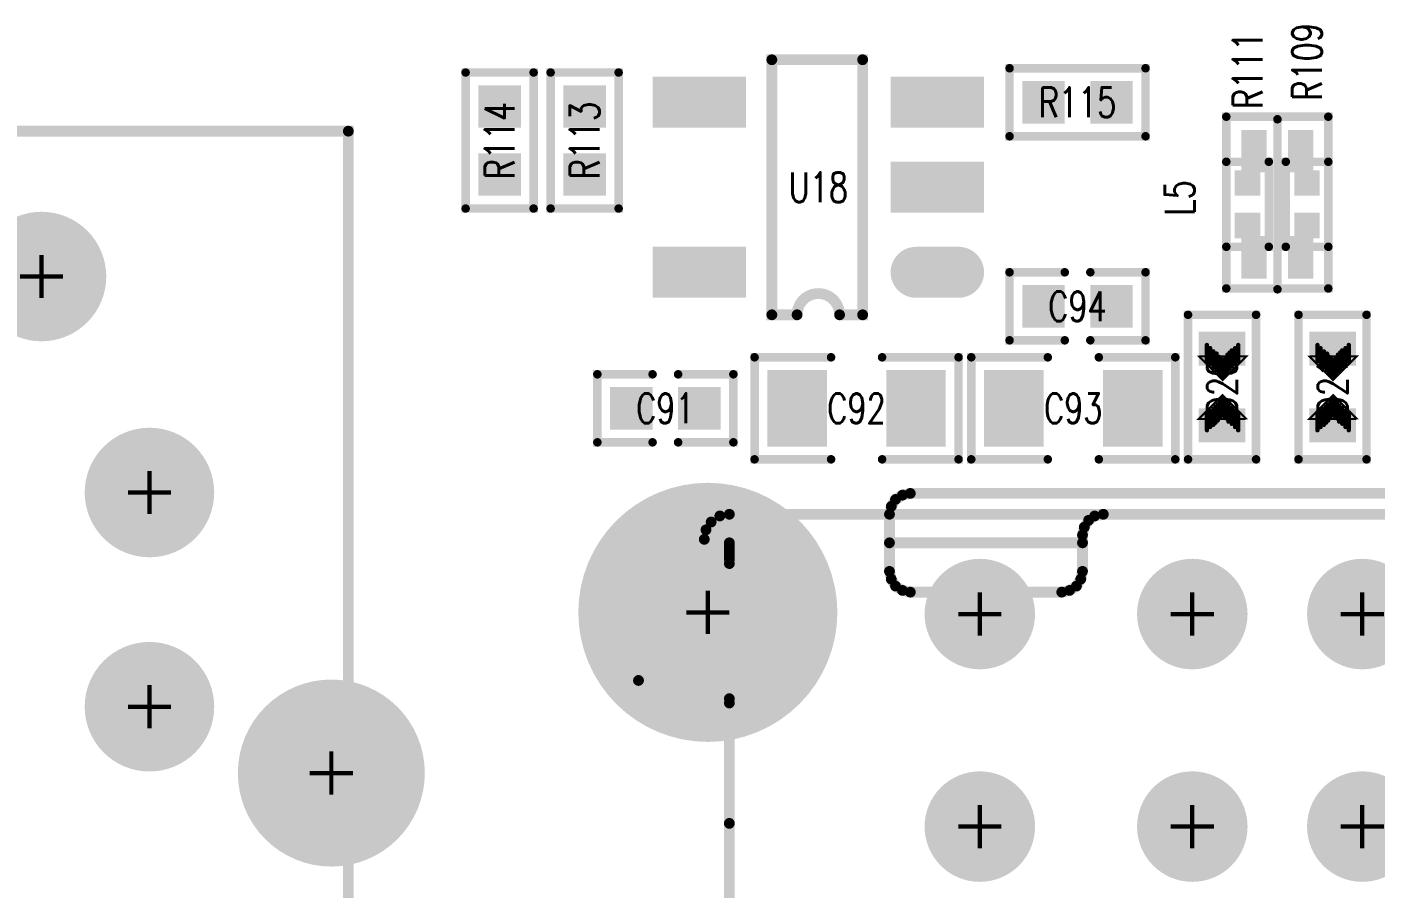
# Model space of a CAD drawing. Extents: x -4 to 157, y -7 to 87.
# Drawn here: x 74.79 to 90.65, y 6.71 to 16.84 of the extents above; entities that cross this region are included whole.
import ezdxf
from ezdxf.enums import TextEntityAlignment as Align

# ---------------------------------------------------------------- set-up
doc = ezdxf.new("R2010")
doc.units = 0
doc.linetypes.add('TRMIDX_0', pattern=[2, 1, 1])
doc.linetypes.add('TRMIDX_1', pattern=[2, 1, 1])
for name, color, linetype in [('DRIL_NPLTE_THRU_01', 3, 'CONTINUOUS'), ('DRIL_NPLTE_THRU_02', 171, 'CONTINUOUS'), ('DRIL_NPLTE_THRU_03', 222, 'CONTINUOUS'), ('DRIL_NPLTE_THRU_04', 2, 'CONTINUOUS'), ('DRIL_PLTE_THRU_01', 3, 'CONTINUOUS'), ('DRIL_PLTE_THRU_02', 171, 'CONTINUOUS'), ('DRIL_PLTE_THRU_03', 222, 'CONTINUOUS'), ('DRIL_PLTE_THRU_04', 2, 'CONTINUOUS'), ('DRIL_SYMBOL', 254, 'CONTINUOUS'), ('PADS_BOT', 56, 'CONTINUOUS'), ('PADS_INNER', 96, 'CONTINUOUS'), ('PADS_TOP', 96, 'CONTINUOUS'), ('PART_NAME_126', 6, 'CONTINUOUS'), ('PART_TOP_2DLINE_00', 255, 'CONTINUOUS'), ('PART_TOP_2DLINE_126', 255, 'CONTINUOUS'), ('PART_TOP_COPPER_01', 255, 'CONTINUOUS')]:
    doc.layers.add(name, color=color, linetype=linetype)
doc.styles.add('W0$05', font='simplex', dxfattribs={"width": 0.75})

# ---------------------------------------------------------------- blocks, each defined once
blk = doc.blocks.new('SMOOTH_0$1')
at = {"const_width": 0.05}
blk.add_lwpolyline([(-0.025, 0, 1), (0.025, 0, 1)], format="xyb", close=True, dxfattribs=at)
blk = doc.blocks.new('PART_BODY_TOP_275')
at = {"layer": 'PART_TOP_2DLINE_126', "const_width": 0.1}
for points in [[(-0.15, 0.4), (-0.8, 0.4), (-0.8, -0.4), (-0.15, -0.4)], [(0.15, -0.4), (0.8, -0.4), (0.8, 0.4), (0.15, 0.4)]]:
    blk.add_lwpolyline(points, dxfattribs=at)
at = {"layer": 'PART_TOP_2DLINE_126'}
for p in [(-0.8, 0.4), (-0.15, 0.4), (0.15, 0.4), (0.8, 0.4), (-0.8, -0.4), (-0.15, -0.4), (0.15, -0.4), (0.8, -0.4)]:
    blk.add_blockref('SMOOTH_0$1', p, dxfattribs=at)
blk = doc.blocks.new('DRIL_HOLE_0')
blk.add_lwpolyline([(0, 0, 1), (0, 0, 1)], format="xyb", close=True)
blk = doc.blocks.new('PAD_0')
blk.add_lwpolyline([(0, 0, 1), (0, 0, 1)], format="xyb", close=True)
blk = doc.blocks.new('PAD_11')
at = {"const_width": 0.5}
blk.add_lwpolyline([(-0.25, 0), (0.25, 0)], dxfattribs=at)
blk = doc.blocks.new('STK_TOP_7')
at = {"layer": 'DRIL_PLTE_THRU_01'}
blk.add_blockref('DRIL_HOLE_0', (0, 0), dxfattribs=at)
at = {"layer": 'DRIL_PLTE_THRU_02'}
blk.add_blockref('DRIL_HOLE_0', (0, 0), dxfattribs=at)
at = {"layer": 'DRIL_PLTE_THRU_03'}
blk.add_blockref('DRIL_HOLE_0', (0, 0), dxfattribs=at)
at = {"layer": 'DRIL_PLTE_THRU_04'}
blk.add_blockref('DRIL_HOLE_0', (0, 0), dxfattribs=at)
at = {"layer": 'PADS_BOT'}
blk.add_blockref('PAD_0', (0, 0), dxfattribs=at)
at = {"layer": 'PADS_INNER'}
blk.add_blockref('PAD_0', (0, 0), dxfattribs=at)
at = {"layer": 'PADS_TOP'}
blk.add_blockref('PAD_11', (0, 0), dxfattribs=at)
blk = doc.blocks.new('SYM_TOP_5')
for name, p in [('PART_BODY_TOP_275', (0, 0)), ('STK_TOP_7', (-0.4, 0)), ('STK_TOP_7', (0.4, 0))]:
    blk.add_blockref(name, p)
blk = doc.blocks.new('PART_TOP_122')
blk.add_blockref('SYM_TOP_5', (0, 0))
at = {"layer": 'PART_NAME_126', "style": 'W0$05', "width": 0.75}
blk.add_text('C91', height=0.35, dxfattribs=at).set_placement((0, 0), align=Align.MIDDLE_CENTER)
blk = doc.blocks.new('PART_BODY_TOP_278')
at = {"layer": 'PART_TOP_2DLINE_126', "const_width": 0.1}
for points in [[(-0.3, 0.6), (-1.2, 0.6), (-1.2, -0.6), (-0.3, -0.6)], [(0.3, -0.6), (1.2, -0.6), (1.2, 0.6), (0.3, 0.6)]]:
    blk.add_lwpolyline(points, dxfattribs=at)
at = {"layer": 'PART_TOP_2DLINE_126'}
for p in [(-1.2, 0.6), (-0.3, 0.6), (0.3, 0.6), (1.2, 0.6), (-1.2, -0.6), (-0.3, -0.6), (0.3, -0.6), (1.2, -0.6)]:
    blk.add_blockref('SMOOTH_0$1', p, dxfattribs=at)
blk = doc.blocks.new('PAD_14')
at = {"const_width": 0.7}
blk.add_lwpolyline([(-0.45, 0), (0.45, 0)], dxfattribs=at)
blk = doc.blocks.new('STK_TOP_10')
at = {"layer": 'DRIL_PLTE_THRU_01'}
blk.add_blockref('DRIL_HOLE_0', (0, 0), dxfattribs=at)
at = {"layer": 'DRIL_PLTE_THRU_02'}
blk.add_blockref('DRIL_HOLE_0', (0, 0), dxfattribs=at)
at = {"layer": 'DRIL_PLTE_THRU_03'}
blk.add_blockref('DRIL_HOLE_0', (0, 0), dxfattribs=at)
at = {"layer": 'DRIL_PLTE_THRU_04'}
blk.add_blockref('DRIL_HOLE_0', (0, 0), dxfattribs=at)
at = {"layer": 'PADS_BOT'}
blk.add_blockref('PAD_0', (0, 0), dxfattribs=at)
at = {"layer": 'PADS_INNER'}
blk.add_blockref('PAD_0', (0, 0), dxfattribs=at)
at = {"layer": 'PADS_TOP', "rotation": 90}
blk.add_blockref('PAD_14', (0, 0), dxfattribs=at)
blk = doc.blocks.new('SYM_TOP_8')
for name, p in [('STK_TOP_10', (-0.7, 0)), ('STK_TOP_10', (0.7, 0)), ('PART_BODY_TOP_278', (0, 0))]:
    blk.add_blockref(name, p)
blk = doc.blocks.new('PART_TOP_123')
blk.add_blockref('SYM_TOP_8', (0, 0))
at = {"layer": 'PART_NAME_126', "style": 'W0$05', "width": 0.75}
blk.add_text('C92', height=0.35, rotation=180, dxfattribs=at).set_placement((0, 0), align=Align.MIDDLE_CENTER)
blk = doc.blocks.new('PART_TOP_124')
blk.add_blockref('SYM_TOP_8', (0, 0))
at = {"layer": 'PART_NAME_126', "style": 'W0$05', "width": 0.75}
blk.add_text('C93', height=0.35, dxfattribs=at).set_placement((0, 0), align=Align.MIDDLE_CENTER)
blk = doc.blocks.new('PART_TOP_125')
blk.add_blockref('SYM_TOP_5', (0, 0))
at = {"layer": 'PART_NAME_126', "style": 'W0$05', "width": 0.75}
blk.add_text('C94', height=0.35, dxfattribs=at).set_placement((0, 0), align=Align.MIDDLE_CENTER)
blk = doc.blocks.new('SMOOTH_0$0254')
at = {"const_width": 0.0127}
blk.add_lwpolyline([(-0.00635, 0, 1), (0.00635, 0, 1)], format="xyb", close=True, dxfattribs=at)
blk = doc.blocks.new('SMOOTH_0$0508')
at = {"const_width": 0.0254}
blk.add_lwpolyline([(-0.0127, 0, 1), (0.0127, 0, 1)], format="xyb", close=True, dxfattribs=at)
blk = doc.blocks.new('PART_BODY_TOP_283')
at = {"layer": 'PART_TOP_2DLINE_126', "const_width": 0.1}
blk.add_lwpolyline([(0.85, -0.4), (0.85, 0.4), (-0.85, 0.4), (-0.85, -0.4)], close=True, dxfattribs=at)
at = {"layer": 'PART_TOP_COPPER_01', "linetype": 'TRMIDX_0', "const_width": 0.0508}
for points in [[(-0.3048, 0.1905), (-0.4953, 0.1905)], [(-0.2667, 0.1524), (-0.4572, 0.1524)], [(-0.2413, 0.1143), (-0.4318, 0.1143)], [(-0.2159, 0.0889), (-0.4064, 0.0889)], [(-0.1905, 0.0635), (-0.381, 0.0635)], [(-0.1524, 0.0381), (-0.3429, 0.0381)], [(-0.1397, -0.0127), (-0.3302, -0.0127)], [(-0.127, 0.0127), (-0.3175, 0.0127)], [(-0.3048, -0.1778), (-0.4953, -0.1778)], [(-0.2667, -0.1397), (-0.4572, -0.1397)], [(-0.2286, -0.1016), (-0.4191, -0.1016)], [(-0.2032, -0.0635), (-0.3937, -0.0635)], [(-0.1651, -0.0381), (-0.3556, -0.0381)]]:
    blk.add_lwpolyline(points, dxfattribs=at)
at = {"layer": 'PART_TOP_COPPER_01', "linetype": 'TRMIDX_0', "const_width": 0.0254}
for points in [[(-0.3556, -0.2667), (-0.08255, 0.00635), (-0.36195, 0.28575), (-0.36195, -0.254), (-0.3556, -0.254)], [(-0.3048, -0.1651), (-0.1397, 0), (-0.31115, 0.17145), (-0.31115, -0.1524), (-0.3048, -0.1524)]]:
    blk.add_lwpolyline(points, close=True, dxfattribs=at)
at = {"layer": 'PART_TOP_COPPER_01', "linetype": 'TRMIDX_1', "const_width": 0.0254}
for points in [[(0.3683, 0.2794), (0.09525, 0.00635), (0.37465, -0.27305), (0.37465, 0.2667), (0.3683, 0.2667)], [(0.3175, 0.1778), (0.1524, 0.0127), (0.32385, -0.15875), (0.32385, 0.1651), (0.3175, 0.1651)]]:
    blk.add_lwpolyline(points, close=True, dxfattribs=at)
at = {"layer": 'PART_TOP_COPPER_01', "linetype": 'TRMIDX_1', "const_width": 0.0508}
for points in [[(0.2794, 0.1524), (0.4699, 0.1524)], [(0.3175, 0.1905), (0.508, 0.1905)], [(0.1397, 0), (0.3302, 0)], [(0.1524, 0.0254), (0.3429, 0.0254)], [(0.1651, -0.0254), (0.3556, -0.0254)], [(0.1778, 0.0508), (0.3683, 0.0508)], [(0.2159, 0.0762), (0.4064, 0.0762)], [(0.2413, 0.1143), (0.4318, 0.1143)], [(0.2032, -0.0508), (0.3937, -0.0508)], [(0.2286, -0.0762), (0.4191, -0.0762)], [(0.254, -0.1016), (0.4445, -0.1016)], [(0.2794, -0.1397), (0.4699, -0.1397)], [(0.3175, -0.1778), (0.508, -0.1778)]]:
    blk.add_lwpolyline(points, dxfattribs=at)
at = {"layer": 'PART_TOP_2DLINE_126'}
for p in [(-0.85, 0.4), (0.85, 0.4), (-0.85, -0.4), (0.85, -0.4)]:
    blk.add_blockref('SMOOTH_0$1', p, dxfattribs=at)
at = {"layer": 'PART_TOP_COPPER_01'}
for name, p in [('SMOOTH_0$0508', (-0.4953, 0.1905)), ('SMOOTH_0$0508', (-0.4572, 0.1524)), ('SMOOTH_0$0254', (-0.36195, 0.28575)), ('SMOOTH_0$0508', (-0.3048, 0.1905)), ('SMOOTH_0$0254', (-0.31115, 0.17145)), ('SMOOTH_0$0508', (-0.2667, 0.1524)), ('SMOOTH_0$0508', (0.2794, 0.1524)), ('SMOOTH_0$0508', (0.3175, 0.1905)), ('SMOOTH_0$0254', (0.3175, 0.1778)), ('SMOOTH_0$0254', (0.3175, 0.1651)), ('SMOOTH_0$0254', (0.32385, 0.1651)), ('SMOOTH_0$0254', (0.3683, 0.2794)), ('SMOOTH_0$0254', (0.3683, 0.2667)), ('SMOOTH_0$0254', (0.37465, 0.2667)), ('SMOOTH_0$0508', (0.4699, 0.1524)), ('SMOOTH_0$0508', (0.508, 0.1905)), ('SMOOTH_0$0508', (-0.4318, 0.1143)), ('SMOOTH_0$0508', (-0.4064, 0.0889)), ('SMOOTH_0$0508', (-0.381, 0.0635)), ('SMOOTH_0$0508', (-0.3429, 0.0381)), ('SMOOTH_0$0508', (-0.3302, -0.0127)), ('SMOOTH_0$0508', (-0.3175, 0.0127)), ('SMOOTH_0$0508', (-0.2413, 0.1143)), ('SMOOTH_0$0508', (-0.2159, 0.0889)), ('SMOOTH_0$0508', (-0.1905, 0.0635)), ('SMOOTH_0$0508', (-0.1524, 0.0381)), ('SMOOTH_0$0508', (-0.1397, -0.0127)), ('SMOOTH_0$0508', (-0.127, 0.0127)), ('SMOOTH_0$0254', (-0.1397, 0)), ('SMOOTH_0$0254', (-0.08255, 0.00635)), ('SMOOTH_0$0254', (0.09525, 0.00635)), ('SMOOTH_0$0508', (0.1397, 0)), ('SMOOTH_0$0508', (0.1524, 0.0254)), ('SMOOTH_0$0254', (0.1524, 0.0127)), ('SMOOTH_0$0508', (0.1651, -0.0254)), ('SMOOTH_0$0508', (0.1778, 0.0508)), ('SMOOTH_0$0508', (0.2159, 0.0762)), ('SMOOTH_0$0508', (0.2413, 0.1143)), ('SMOOTH_0$0508', (0.3302, 0)), ('SMOOTH_0$0508', (0.3429, 0.0254)), ('SMOOTH_0$0508', (0.3556, -0.0254)), ('SMOOTH_0$0508', (0.3683, 0.0508)), ('SMOOTH_0$0508', (0.4064, 0.0762)), ('SMOOTH_0$0508', (0.4318, 0.1143)), ('SMOOTH_0$0508', (-0.4953, -0.1778)), ('SMOOTH_0$0508', (-0.4572, -0.1397)), ('SMOOTH_0$0508', (-0.4191, -0.1016)), ('SMOOTH_0$0508', (-0.3937, -0.0635)), ('SMOOTH_0$0508', (-0.3556, -0.0381)), ('SMOOTH_0$0508', (-0.3048, -0.1778)), ('SMOOTH_0$0254', (-0.31115, -0.1524)), ('SMOOTH_0$0254', (-0.3048, -0.1524)), ('SMOOTH_0$0254', (-0.3048, -0.1651)), ('SMOOTH_0$0508', (-0.2667, -0.1397)), ('SMOOTH_0$0508', (-0.2286, -0.1016)), ('SMOOTH_0$0508', (-0.2032, -0.0635)), ('SMOOTH_0$0508', (-0.1651, -0.0381)), ('SMOOTH_0$0508', (0.2032, -0.0508)), ('SMOOTH_0$0508', (0.2286, -0.0762)), ('SMOOTH_0$0508', (0.254, -0.1016)), ('SMOOTH_0$0508', (0.2794, -0.1397)), ('SMOOTH_0$0508', (0.3175, -0.1778)), ('SMOOTH_0$0254', (0.32385, -0.15875)), ('SMOOTH_0$0508', (0.3937, -0.0508)), ('SMOOTH_0$0508', (0.4191, -0.0762)), ('SMOOTH_0$0508', (0.4445, -0.1016)), ('SMOOTH_0$0508', (0.4699, -0.1397)), ('SMOOTH_0$0508', (0.508, -0.1778)), ('SMOOTH_0$0254', (-0.36195, -0.254)), ('SMOOTH_0$0254', (-0.3556, -0.254)), ('SMOOTH_0$0254', (-0.3556, -0.2667)), ('SMOOTH_0$0254', (0.37465, -0.27305))]:
    blk.add_blockref(name, p, dxfattribs=at)
blk = doc.blocks.new('PAD_18')
at = {"const_width": 0.4}
blk.add_lwpolyline([(-0.275, 0), (0.275, 0)], dxfattribs=at)
blk = doc.blocks.new('STK_TOP_15')
at = {"layer": 'DRIL_PLTE_THRU_01'}
blk.add_blockref('DRIL_HOLE_0', (0, 0), dxfattribs=at)
at = {"layer": 'DRIL_PLTE_THRU_02'}
blk.add_blockref('DRIL_HOLE_0', (0, 0), dxfattribs=at)
at = {"layer": 'DRIL_PLTE_THRU_03'}
blk.add_blockref('DRIL_HOLE_0', (0, 0), dxfattribs=at)
at = {"layer": 'DRIL_PLTE_THRU_04'}
blk.add_blockref('DRIL_HOLE_0', (0, 0), dxfattribs=at)
at = {"layer": 'PADS_BOT'}
blk.add_blockref('PAD_0', (0, 0), dxfattribs=at)
at = {"layer": 'PADS_INNER'}
blk.add_blockref('PAD_0', (0, 0), dxfattribs=at)
at = {"layer": 'PADS_TOP', "rotation": 90}
blk.add_blockref('PAD_18', (0, 0), dxfattribs=at)
blk = doc.blocks.new('SYM_TOP_13')
for name, p in [('PART_BODY_TOP_283', (0, 0)), ('STK_TOP_15', (-0.45, 0)), ('STK_TOP_15', (0.45, 0))]:
    blk.add_blockref(name, p)
blk = doc.blocks.new('PART_TOP_143')
blk.add_blockref('SYM_TOP_13', (0, 0))
at = {"layer": 'PART_NAME_126', "style": 'W0$05', "width": 0.75}
blk.add_text('D20', height=0.35, rotation=180, dxfattribs=at).set_placement((0, 0), align=Align.MIDDLE_CENTER)
blk = doc.blocks.new('PART_TOP_144')
blk.add_blockref('SYM_TOP_13', (0, 0))
at = {"layer": 'PART_NAME_126', "style": 'W0$05', "width": 0.75}
blk.add_text('D21', height=0.35, rotation=180, dxfattribs=at).set_placement((0, 0), align=Align.MIDDLE_CENTER)
blk = doc.blocks.new('SMOOTH_0$127')
at = {"const_width": 0.0635}
blk.add_lwpolyline([(-0.03175, 0, 1), (0.03175, 0, 1)], format="xyb", close=True, dxfattribs=at)
blk = doc.blocks.new('PART_BODY_TOP_299')
at = {"layer": 'PART_TOP_2DLINE_126', "const_width": 0.127}
blk.add_lwpolyline([(13.77, -19.64), (-2.33, -19.64), (-2.33, 1.71), (13.77, 1.71)], close=True, dxfattribs=at)
at = {"layer": 'PART_TOP_2DLINE_126'}
blk.add_blockref('SMOOTH_0$127', (13.77, 1.71), dxfattribs=at)
blk = doc.blocks.new('DRIL_SYMBOL_0$9')
at = {"layer": 'DRIL_SYMBOL', "const_width": 0.0508}
for points in [[(0, -0.254), (0, 0.254)], [(-0.254, 0), (0.254, 0)]]:
    blk.add_lwpolyline(points, dxfattribs=at)
blk = doc.blocks.new('DRIL_HOLE_0$9')
at = {"const_width": 0.45}
blk.add_lwpolyline([(-0.225, 0, 1), (0.225, 0, 1)], format="xyb", close=True, dxfattribs=at)
blk.add_blockref('DRIL_SYMBOL_0$9', (0, 0))
blk = doc.blocks.new('PAD_44')
at = {"const_width": 0.55}
blk.add_lwpolyline([(0, -0.275, 1), (0, 0.275, 1)], format="xyb", close=True, dxfattribs=at)
blk = doc.blocks.new('PAD_5')
at = {"const_width": 0.762}
blk.add_lwpolyline([(0, -0.381, 1), (0, 0.381, 1)], format="xyb", close=True, dxfattribs=at)
blk = doc.blocks.new('STK_TOP_40')
at = {"layer": 'DRIL_PLTE_THRU_01'}
blk.add_blockref('DRIL_HOLE_0$9', (0, 0), dxfattribs=at)
at = {"layer": 'DRIL_PLTE_THRU_02'}
blk.add_blockref('DRIL_HOLE_0$9', (0, 0), dxfattribs=at)
at = {"layer": 'DRIL_PLTE_THRU_03'}
blk.add_blockref('DRIL_HOLE_0$9', (0, 0), dxfattribs=at)
at = {"layer": 'DRIL_PLTE_THRU_04'}
blk.add_blockref('DRIL_HOLE_0$9', (0, 0), dxfattribs=at)
at = {"layer": 'PADS_BOT'}
blk.add_blockref('PAD_5', (0, 0), dxfattribs=at)
at = {"layer": 'PADS_INNER'}
blk.add_blockref('PAD_44', (0, 0), dxfattribs=at)
at = {"layer": 'PADS_TOP'}
blk.add_blockref('PAD_5', (0, 0), dxfattribs=at)
blk = doc.blocks.new('DRIL_SYMBOL_1$6')
at = {"layer": 'DRIL_SYMBOL', "const_width": 0.0508}
for points in [[(0, -0.254), (0, 0.254)], [(-0.254, 0), (0.254, 0)]]:
    blk.add_lwpolyline(points, dxfattribs=at)
blk = doc.blocks.new('DRIL_HOLE_1$6')
at = {"const_width": 0.8}
blk.add_lwpolyline([(-0.4, 0, 1), (0.4, 0, 1)], format="xyb", close=True, dxfattribs=at)
blk.add_blockref('DRIL_SYMBOL_1$6', (0, 0))
blk = doc.blocks.new('PAD_45')
at = {"const_width": 1.1}
blk.add_lwpolyline([(0, -0.55, 1), (0, 0.55, 1)], format="xyb", close=True, dxfattribs=at)
blk = doc.blocks.new('PAD_47')
at = {"const_width": 1}
blk.add_lwpolyline([(0, -0.5, 1), (0, 0.5, 1)], format="xyb", close=True, dxfattribs=at)
blk = doc.blocks.new('STK_TOP_43')
at = {"layer": 'DRIL_PLTE_THRU_01'}
blk.add_blockref('DRIL_HOLE_1$6', (0, 0), dxfattribs=at)
at = {"layer": 'DRIL_PLTE_THRU_02'}
blk.add_blockref('DRIL_HOLE_1$6', (0, 0), dxfattribs=at)
at = {"layer": 'DRIL_PLTE_THRU_03'}
blk.add_blockref('DRIL_HOLE_1$6', (0, 0), dxfattribs=at)
at = {"layer": 'DRIL_PLTE_THRU_04'}
blk.add_blockref('DRIL_HOLE_1$6', (0, 0), dxfattribs=at)
at = {"layer": 'PADS_BOT'}
blk.add_blockref('PAD_45', (0, 0), dxfattribs=at)
at = {"layer": 'PADS_INNER'}
blk.add_blockref('PAD_45', (0, 0), dxfattribs=at)
at = {"layer": 'PADS_TOP'}
blk.add_blockref('PAD_47', (0, 0), dxfattribs=at)
blk = doc.blocks.new('SYM_TOP_29')
for name, p in [('PART_BODY_TOP_299', (0, 0)), ('STK_TOP_40', (10.16, 0)), ('STK_TOP_40', (11.43, -2.54)), ('STK_TOP_40', (11.43, -5.06)), ('STK_TOP_43', (13.57, -5.84))]:
    blk.add_blockref(name, p)
blk = doc.blocks.new('PART_TOP_195')
blk.add_blockref('SYM_TOP_29', (0, 0))
blk = doc.blocks.new('PART_BODY_TOP_304')
at = {"layer": 'PART_TOP_2DLINE_126', "const_width": 0.1}
blk.add_lwpolyline([(-0.99, -0.6), (-0.99, 0.6), (1.03, 0.6), (1.03, -0.6)], close=True, dxfattribs=at)
blk.add_lwpolyline([(-1, -0.002), (1, -0.002)], dxfattribs=at)
at = {"layer": 'PART_TOP_2DLINE_126'}
for p in [(-0.99, 0.6), (1.03, 0.6), (-1, -0.002), (1, -0.002), (-0.99, -0.6), (1.03, -0.6)]:
    blk.add_blockref('SMOOTH_0$1', p, dxfattribs=at)
blk = doc.blocks.new('PAD_59')
at = {"const_width": 0.3}
blk.add_lwpolyline([(-0.25, 0), (0.25, 0)], dxfattribs=at)
blk = doc.blocks.new('STK_TOP_53')
at = {"layer": 'DRIL_PLTE_THRU_01'}
blk.add_blockref('DRIL_HOLE_0', (0, 0), dxfattribs=at)
at = {"layer": 'DRIL_PLTE_THRU_02'}
blk.add_blockref('DRIL_HOLE_0', (0, 0), dxfattribs=at)
at = {"layer": 'DRIL_PLTE_THRU_03'}
blk.add_blockref('DRIL_HOLE_0', (0, 0), dxfattribs=at)
at = {"layer": 'DRIL_PLTE_THRU_04'}
blk.add_blockref('DRIL_HOLE_0', (0, 0), dxfattribs=at)
at = {"layer": 'PADS_BOT'}
blk.add_blockref('PAD_0', (0, 0), dxfattribs=at)
at = {"layer": 'PADS_INNER'}
blk.add_blockref('PAD_0', (0, 0), dxfattribs=at)
at = {"layer": 'PADS_TOP'}
blk.add_blockref('PAD_59', (0, 0), dxfattribs=at)
blk = doc.blocks.new('SYM_TOP_34')
for name, p in [('PART_BODY_TOP_304', (0, 0)), ('STK_TOP_53', (-0.625, 0.275)), ('STK_TOP_53', (0.625, 0.275)), ('STK_TOP_53', (-0.625, -0.275)), ('STK_TOP_53', (0.625, -0.275))]:
    blk.add_blockref(name, p)
blk = doc.blocks.new('PART_TOP_209')
blk.add_blockref('SYM_TOP_34', (0, 0))
at = {"layer": 'PART_NAME_126', "style": 'W0$05', "width": 0.75}
blk.add_text('L5', height=0.35, dxfattribs=at).set_placement((0.075, 1.15), align=Align.MIDDLE_CENTER)
blk = doc.blocks.new('PART_BODY_TOP_290')
at = {"layer": 'PART_TOP_2DLINE_126', "const_width": 0.1}
blk.add_lwpolyline([(-0.8, 0.4), (0.8, 0.4), (0.8, -0.4), (-0.8, -0.4)], close=True, dxfattribs=at)
at = {"layer": 'PART_TOP_2DLINE_126'}
for p in [(-0.8, 0.4), (0.8, 0.4), (-0.8, -0.4), (0.8, -0.4)]:
    blk.add_blockref('SMOOTH_0$1', p, dxfattribs=at)
blk = doc.blocks.new('SYM_TOP_20')
for name, p in [('PART_BODY_TOP_290', (0, 0)), ('STK_TOP_7', (-0.4, 0)), ('STK_TOP_7', (0.4, 0))]:
    blk.add_blockref(name, p)
blk = doc.blocks.new('PART_TOP_244')
blk.add_blockref('SYM_TOP_20', (0, 0))
at = {"layer": 'PART_NAME_126', "style": 'W0$05', "width": 0.75}
blk.add_text('R113', height=0.35, dxfattribs=at).set_placement((0, 0), align=Align.MIDDLE_CENTER)
blk = doc.blocks.new('PART_TOP_245')
blk.add_blockref('SYM_TOP_20', (0, 0))
at = {"layer": 'PART_NAME_126', "style": 'W0$05', "width": 0.75}
blk.add_text('R114', height=0.35, rotation=180, dxfattribs=at).set_placement((0, 0), align=Align.MIDDLE_CENTER)
blk = doc.blocks.new('PART_TOP_246')
blk.add_blockref('SYM_TOP_20', (0, 0))
at = {"layer": 'PART_NAME_126', "style": 'W0$05', "width": 0.75}
blk.add_text('R115', height=0.35, dxfattribs=at).set_placement((0, 0), align=Align.MIDDLE_CENTER)
blk = doc.blocks.new('PART_BODY_TOP_319')
at = {"layer": 'PART_TOP_2DLINE_00', "const_width": 0.127}
blk.add_lwpolyline([(-0.25, 1.5, 1), (0.25, 1.5), (0.547, 1.5), (0.547, -1.5), (-0.521, -1.5), (-0.521, 1.5)], format="xyb", close=True, dxfattribs=at)
at = {"layer": 'PART_TOP_2DLINE_00'}
for p in [(-0.521, 1.5), (-0.25, 1.5), (0.25, 1.5), (0.547, 1.5), (-0.521, -1.5), (0.547, -1.5)]:
    blk.add_blockref('SMOOTH_0$127', p, dxfattribs=at)
blk = doc.blocks.new('PAD_74')
at = {"const_width": 0.3}
blk.add_lwpolyline([(-0.25, -0.15), (0.25, -0.15, 1), (0.25, 0.15), (-0.25, 0.15, 1)], format="xyb", close=True, dxfattribs=at)
blk = doc.blocks.new('STK_TOP_74')
at = {"layer": 'DRIL_PLTE_THRU_01'}
blk.add_blockref('DRIL_HOLE_0', (0, 0), dxfattribs=at)
at = {"layer": 'DRIL_PLTE_THRU_02'}
blk.add_blockref('DRIL_HOLE_0', (0, 0), dxfattribs=at)
at = {"layer": 'DRIL_PLTE_THRU_03'}
blk.add_blockref('DRIL_HOLE_0', (0, 0), dxfattribs=at)
at = {"layer": 'DRIL_PLTE_THRU_04'}
blk.add_blockref('DRIL_HOLE_0', (0, 0), dxfattribs=at)
at = {"layer": 'PADS_BOT'}
blk.add_blockref('PAD_0', (0, 0), dxfattribs=at)
at = {"layer": 'PADS_INNER'}
blk.add_blockref('PAD_0', (0, 0), dxfattribs=at)
at = {"layer": 'PADS_TOP'}
blk.add_blockref('PAD_74', (0, 0), dxfattribs=at)
blk = doc.blocks.new('PAD_75')
at = {"const_width": 0.6}
blk.add_lwpolyline([(-0.55, 0), (0.55, 0)], dxfattribs=at)
blk = doc.blocks.new('STK_TOP_73')
at = {"layer": 'DRIL_PLTE_THRU_01'}
blk.add_blockref('DRIL_HOLE_0', (0, 0), dxfattribs=at)
at = {"layer": 'DRIL_PLTE_THRU_02'}
blk.add_blockref('DRIL_HOLE_0', (0, 0), dxfattribs=at)
at = {"layer": 'DRIL_PLTE_THRU_03'}
blk.add_blockref('DRIL_HOLE_0', (0, 0), dxfattribs=at)
at = {"layer": 'DRIL_PLTE_THRU_04'}
blk.add_blockref('DRIL_HOLE_0', (0, 0), dxfattribs=at)
at = {"layer": 'PADS_BOT'}
blk.add_blockref('PAD_0', (0, 0), dxfattribs=at)
at = {"layer": 'PADS_INNER'}
blk.add_blockref('PAD_0', (0, 0), dxfattribs=at)
at = {"layer": 'PADS_TOP'}
blk.add_blockref('PAD_75', (0, 0), dxfattribs=at)
blk = doc.blocks.new('SYM_TOP_49')
for name, p in [('PART_BODY_TOP_319', (0, 0)), ('STK_TOP_74', (-1.4, 1)), ('STK_TOP_73', (1.4, 1)), ('STK_TOP_73', (-1.4, 0)), ('STK_TOP_73', (-1.4, -1)), ('STK_TOP_73', (1.4, -1))]:
    blk.add_blockref(name, p)
blk = doc.blocks.new('PART_TOP_408')
blk.add_blockref('SYM_TOP_49', (0, 0))
at = {"layer": 'PART_NAME_126', "style": 'W0$05', "width": 0.75}
blk.add_text('U18', height=0.35, rotation=180, dxfattribs=at).set_placement((0, 0), align=Align.MIDDLE_CENTER)
blk = doc.blocks.new('PART_BODY_TOP_339')
at = {"layer": 'PART_TOP_2DLINE_126', "const_width": 0.127}
for points in [[(4.634, 6.447), (4.899, 7.516)], [(6.854, 6.447), (6.834, 6.559), (6.763, 6.661), (6.671, 6.722), (6.559, 6.742)], [(0.866, 6.447), (4.685, 6.447)], [(6.274, 6.447), (3.218, 6.447)], [(4.685, 6.447), (6.854, 6.447)], [(6.325, 6.447), (6.518, 6.447)], [(6.854, 6.447), (6.854, 4.563)], [(7.099, 4.318), (7.079, 4.41), (7.028, 4.492), (6.946, 4.542), (6.854, 4.563), (6.182, 4.563), (6.091, 4.542), (6.009, 4.492), (5.958, 4.41), (5.938, 4.318)], [(6.518, 4.563), (6.518, 2.292)], [(6.854, 4.563), (6.854, 2.047)], [(5.938, 2.536), (5.938, 4.318)], [(7.099, 4.318), (7.099, -4.318)], [(5.938, 2.536), (5.958, 2.444), (6.009, 2.363), (6.091, 2.312), (6.182, 2.292)], [(6.61, 2.292), (6.182, 2.292)], [(6.854, -2.047), (6.854, 2.047), (6.834, 2.149), (6.783, 2.22), (6.702, 2.271), (6.61, 2.292)]]:
    blk.add_lwpolyline(points, dxfattribs=at)
at = {"layer": 'PART_TOP_2DLINE_126'}
for p in [(4.899, 7.516), (6.559, 6.742), (6.671, 6.722), (6.763, 6.661), (3.218, 6.447), (4.634, 6.447), (4.685, 6.447), (4.685, 6.447), (6.274, 6.447), (6.325, 6.447), (6.518, 6.447), (6.834, 6.559), (6.854, 6.447), (6.854, 6.447), (6.854, 6.447), (6.091, 4.542), (6.182, 4.563), (6.518, 4.563), (6.854, 4.563), (6.854, 4.563), (6.854, 4.563), (6.946, 4.542), (5.958, 4.41), (6.009, 4.492), (7.028, 4.492), (7.079, 4.41), (5.938, 4.318), (5.938, 4.318), (7.099, 4.318), (7.099, 4.318), (5.938, 2.536), (5.938, 2.536), (5.958, 2.444), (6.009, 2.363), (6.091, 2.312), (6.182, 2.292), (6.182, 2.292), (6.518, 2.292), (6.61, 2.292), (6.61, 2.292), (6.702, 2.271), (6.783, 2.22), (6.834, 2.149), (6.854, 2.047), (6.854, 2.047)]:
    blk.add_blockref('SMOOTH_0$127', p, dxfattribs=at)
blk = doc.blocks.new('PAD_98')
at = {"const_width": 0.45}
blk.add_lwpolyline([(0, -0.225, 1), (0, 0.225, 1)], format="xyb", close=True, dxfattribs=at)
blk = doc.blocks.new('PAD_30')
at = {"const_width": 0.65}
blk.add_lwpolyline([(0, -0.325, 1), (0, 0.325, 1)], format="xyb", close=True, dxfattribs=at)
blk = doc.blocks.new('STK_TOP_36')
at = {"layer": 'DRIL_PLTE_THRU_01'}
blk.add_blockref('DRIL_HOLE_0$9', (0, 0), dxfattribs=at)
at = {"layer": 'DRIL_PLTE_THRU_02'}
blk.add_blockref('DRIL_HOLE_0$9', (0, 0), dxfattribs=at)
at = {"layer": 'DRIL_PLTE_THRU_03'}
blk.add_blockref('DRIL_HOLE_0$9', (0, 0), dxfattribs=at)
at = {"layer": 'DRIL_PLTE_THRU_04'}
blk.add_blockref('DRIL_HOLE_0$9', (0, 0), dxfattribs=at)
at = {"layer": 'PADS_BOT'}
blk.add_blockref('PAD_30', (0, 0), dxfattribs=at)
at = {"layer": 'PADS_INNER'}
blk.add_blockref('PAD_98', (0, 0), dxfattribs=at)
at = {"layer": 'PADS_TOP'}
blk.add_blockref('PAD_30', (0, 0), dxfattribs=at)
blk = doc.blocks.new('DRIL_SYMBOL_2$286')
at = {"layer": 'DRIL_SYMBOL', "const_width": 0.0508}
for points in [[(0, -0.254), (0, 0.254)], [(-0.254, 0), (0.254, 0)]]:
    blk.add_lwpolyline(points, dxfattribs=at)
blk = doc.blocks.new('DRIL_HOLE_2$286')
at = {"const_width": 1.143}
blk.add_lwpolyline([(-0.5715, 0, 1), (0.5715, 0, 1)], format="xyb", close=True, dxfattribs=at)
blk.add_blockref('DRIL_SYMBOL_2$286', (0, 0))
blk = doc.blocks.new('PAD_99')
at = {"const_width": 1.25}
blk.add_lwpolyline([(0, -0.625, 1), (0, 0.625, 1)], format="xyb", close=True, dxfattribs=at)
blk = doc.blocks.new('PAD_100')
at = {"const_width": 1.524}
blk.add_lwpolyline([(0, -0.762, 1), (0, 0.762, 1)], format="xyb", close=True, dxfattribs=at)
blk = doc.blocks.new('STK_TOP_38')
at = {"layer": 'DRIL_PLTE_THRU_01'}
blk.add_blockref('DRIL_HOLE_2$286', (0, 0), dxfattribs=at)
at = {"layer": 'DRIL_PLTE_THRU_02'}
blk.add_blockref('DRIL_HOLE_2$286', (0, 0), dxfattribs=at)
at = {"layer": 'DRIL_PLTE_THRU_03'}
blk.add_blockref('DRIL_HOLE_2$286', (0, 0), dxfattribs=at)
at = {"layer": 'DRIL_PLTE_THRU_04'}
blk.add_blockref('DRIL_HOLE_2$286', (0, 0), dxfattribs=at)
at = {"layer": 'PADS_BOT'}
blk.add_blockref('PAD_100', (0, 0), dxfattribs=at)
at = {"layer": 'PADS_INNER'}
blk.add_blockref('PAD_99', (0, 0), dxfattribs=at)
at = {"layer": 'PADS_TOP'}
blk.add_blockref('PAD_100', (0, 0), dxfattribs=at)
blk = doc.blocks.new('SYM_TOP_69')
for name, p in [('STK_TOP_38', (5.7, 6.7)), ('PART_BODY_TOP_339', (0, 0)), ('STK_TOP_36', (3.18, 3.5)), ('STK_TOP_36', (5.68, 3.5)), ('STK_TOP_36', (3.18, 1)), ('STK_TOP_36', (5.68, 1)), ('STK_TOP_36', (3.18, -1)), ('STK_TOP_36', (5.68, -1))]:
    blk.add_blockref(name, p)
blk = doc.blocks.new('PART_TOP_463')
blk.add_blockref('SYM_TOP_69', (0, 0))
blk = doc.blocks.new('PART_BODY_TOP_342')
at = {"layer": 'PART_TOP_2DLINE_126', "const_width": 0.1}
blk.add_lwpolyline([(-0.5, 0.25), (0.5, 0.25), (0.5, -0.25), (-0.5, -0.25)], close=True, dxfattribs=at)
at = {"layer": 'PART_TOP_2DLINE_126'}
for p in [(-0.5, 0.25), (0.5, 0.25), (-0.5, -0.25), (0.5, -0.25)]:
    blk.add_blockref('SMOOTH_0$1', p, dxfattribs=at)
blk = doc.blocks.new('PAD_104')
at = {"const_width": 0.3}
blk.add_lwpolyline([(-0.15, 0), (0.15, 0)], dxfattribs=at)
blk = doc.blocks.new('STK_TOP_107')
at = {"layer": 'DRIL_NPLTE_THRU_01'}
blk.add_blockref('DRIL_HOLE_0', (0, 0), dxfattribs=at)
at = {"layer": 'DRIL_NPLTE_THRU_02'}
blk.add_blockref('DRIL_HOLE_0', (0, 0), dxfattribs=at)
at = {"layer": 'DRIL_NPLTE_THRU_03'}
blk.add_blockref('DRIL_HOLE_0', (0, 0), dxfattribs=at)
at = {"layer": 'DRIL_NPLTE_THRU_04'}
blk.add_blockref('DRIL_HOLE_0', (0, 0), dxfattribs=at)
at = {"layer": 'PADS_BOT'}
blk.add_blockref('PAD_0', (0, 0), dxfattribs=at)
at = {"layer": 'PADS_INNER'}
blk.add_blockref('PAD_0', (0, 0), dxfattribs=at)
at = {"layer": 'PADS_TOP'}
blk.add_blockref('PAD_104', (0, 0), dxfattribs=at)
blk = doc.blocks.new('SYM_TOP_72')
for name, p in [('PART_BODY_TOP_342', (0, 0)), ('STK_TOP_107', (-0.25, 0)), ('STK_TOP_107', (0.25, 0))]:
    blk.add_blockref(name, p)
blk = doc.blocks.new('PART_TOP_476')
blk.add_blockref('SYM_TOP_72', (0, 0))
at = {"layer": 'PART_NAME_126', "style": 'W0$05', "width": 0.75}
blk.add_text('R109', height=0.35, rotation=180, dxfattribs=at).set_placement((-1.675, 0), align=Align.MIDDLE_CENTER)
blk = doc.blocks.new('PART_TOP_478')
blk.add_blockref('SYM_TOP_72', (0, 0))
at = {"layer": 'PART_NAME_126', "style": 'W0$05', "width": 0.75}
blk.add_text('R111', height=0.35, rotation=180, dxfattribs=at).set_placement((-1.575, 0), align=Align.MIDDLE_CENTER)

msp = doc.modelspace()

# ---------------------------------------------------------------- block references
for name, p, rotation in [('PART_TOP_476', (89.85, 14.75), 270), ('PART_TOP_478', (89.15, 14.75), 270), ('PART_TOP_408', (84.1, 14.95), 180), ('PART_TOP_245', (80.35, 15.5), 270), ('PART_TOP_244', (81.35, 15.5), 90), ('PART_TOP_209', (89.5, 14.75), 90), ('PART_TOP_143', (88.85, 12.6), 270), ('PART_TOP_144', (90.15, 12.6), 270), ('PART_TOP_123', (84.55, 12.35), 180), ('PART_TOP_463', (89.5, 4.25), 90)]:
    msp.add_blockref(name, p, dxfattribs=dict(rotation=rotation))
for name, p in [('PART_TOP_246', (87.15, 15.95)), ('PART_TOP_195', (64.8, 13.9)), ('PART_TOP_125', (87.15, 13.55)), ('PART_TOP_124', (87.1, 12.35)), ('PART_TOP_122', (82.3, 12.35))]:
    msp.add_blockref(name, p)

doc.saveas('drawing.dxf')
